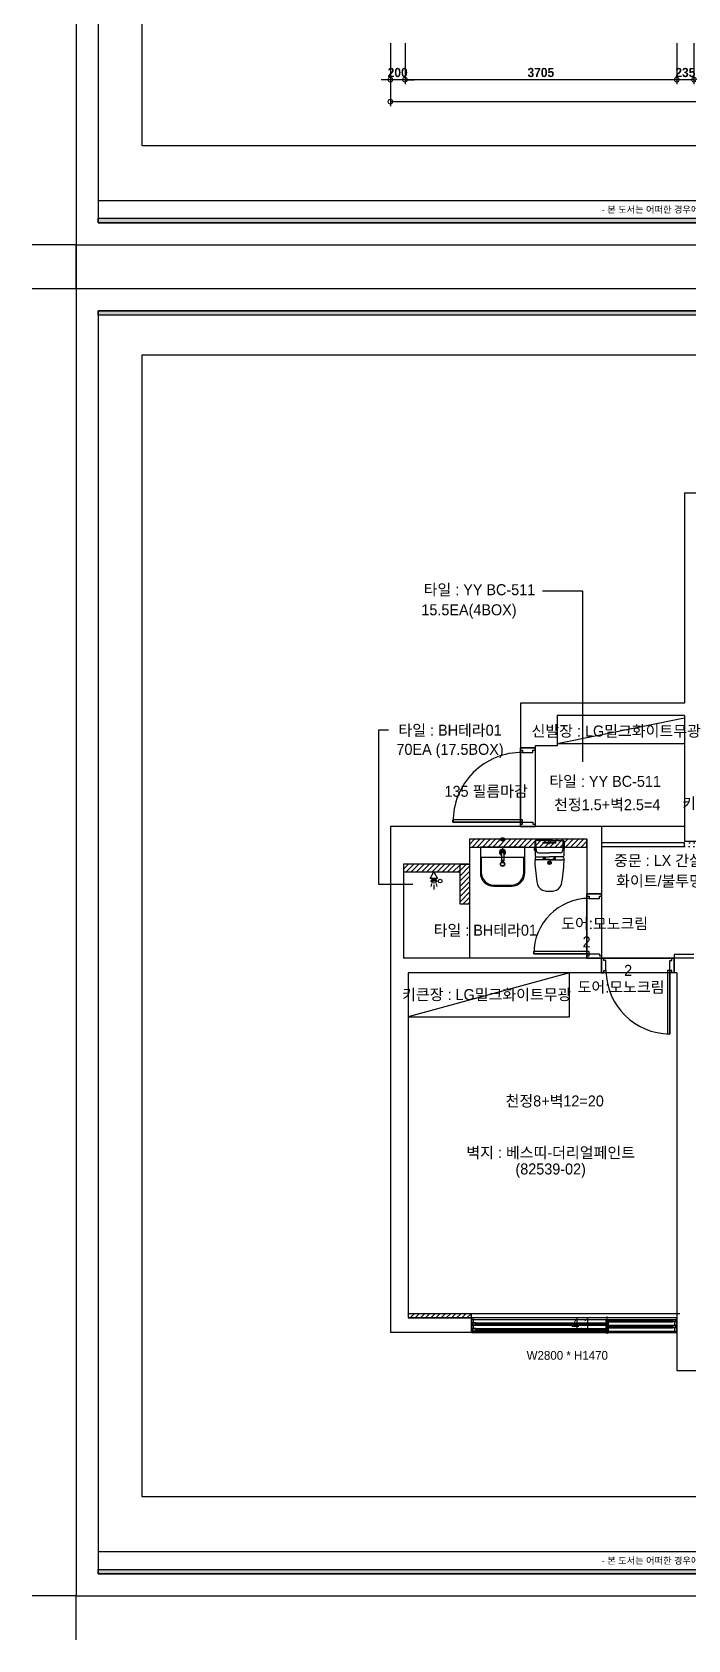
# Model space of a CAD drawing. Header units: inches. Extents: x 4138 to 127072, y -26315 to 43858.
# Drawn here: x 55738 to 64678, y -13466 to 8452 of the extents above; entities that cross this region are included whole.
import ezdxf
from ezdxf.enums import TextEntityAlignment as Align

# ---------------------------------------------------------------- set-up
doc = ezdxf.new("R2010")
doc.units = ezdxf.units.IN
doc.header["$LTSCALE"] = 50
doc.header["$MEASUREMENT"] = 0
doc.linetypes.add('DOT', pattern=[0.25, 0, -0.25])
doc.linetypes.add('HIDDEN', pattern=[0.375, 0.25, -0.125])
for name, color, linetype in [('0-ELC TEXT', 7, 'Continuous'), ('0-LINE', 7, 'Continuous'), ('02-WAL', 2, 'Continuous'), ('03-WAL NEW', 3, 'Continuous'), ('04-WIN', 4, 'Continuous'), ('04_FUR', 6, 'Continuous'), ('06-FUR', 6, 'Continuous'), ('07-DIM', 5, 'Continuous'), ('07-DIM WAL', 5, 'Continuous'), ('3.기호.계단선', 30, 'Continuous'), ('BATH', 4, 'Continuous'), ('CO-BATH', 6, 'Continuous'), ('FIN', 2, 'Continuous'), ('FORM(YOURNAME)-11', 1, 'Continuous'), ('HL', 6, 'HIDDEN'), ('도면층2', 2, 'Continuous'), ('도면층4', 4, 'Continuous'), ('도면층5', 5, 'Continuous'), ('설비', 7, 'Continuous'), ('욕실설비', 3, 'Continuous')]:
    doc.layers.add(name, color=color, linetype=linetype)
doc.styles.add('YOURNAME', font='HY울릉도M.TTF')
doc.styles.add('넥슨고딕', font='')
doc.styles.add('코레일둥고', font='Korail_Round_Gothic_Medium.ttf')
doc.styles.get('넥슨고딕').set_extended_font_data('NEXON Lv1 Gothic Bold', bold=True)
doc.dimstyles.new('50', dxfattribs={"dimscale": 50, "dimtxt": 2.5, "dimasz": 2.5, "dimexe": 1.25, "dimexo": 2, "dimtad": 1, "dimdec": 0, "dimtxsty": '넥슨고딕', "dimblk": 'DOTSMALL', "dimcen": 2.5, "dimclrd": 1, "dimclre": 1, "dimclrt": 2, "dimadec": 0, "dimazin": 0, "dimtfac": 1, "dimtdec": 0, "dimtix": 1, "dimtmove": 0, "dimatfit": 3, "dimldrblk": 'DOTSMALL', "dimfxl": 1.25, "dimarcsym": 0})

# ---------------------------------------------------------------- blocks, each defined once
blk = doc.blocks.new('FORM-PLAN')
at = {"layer": 'FORM(YOURNAME)-11'}
h = blk.add_hatch(color=256, dxfattribs=at)
h.dxf.hatch_style = 1
h.paths.add_polyline_path([(-71444, 55115), (10556, 55115), (10556, 54915), (-71444, 54915)])
h.paths.add_polyline_path([(-71444, -2085), (10556, -2085), (10556, -2285), (-71444, -2285)])
at = {"layer": 'Defpoints', "color": 158}
blk.add_line((1346, -1285), (-71444, -1285), dxfattribs=at)
at = {"layer": 'Defpoints', "color": 1}
for points in [[(-72444, 58115), (-72444, 56115), (-74444, 56115)], [(-72444, -5285), (-72444, -3285), (-74444, -3285)]]:
    blk.add_lwpolyline(points, dxfattribs=at)
at = {"layer": 'Defpoints', "color": 158}
for points in [[(-71444, -2285), (10556, -2285), (10556, 55115), (-71444, 55115)], [(-69444, 53115), (-64, 53115), (-64, 1215), (-69444, 1215)]]:
    blk.add_lwpolyline(points, close=True, dxfattribs=at)
at = {"layer": 'FORM(YOURNAME)-11', "color": 250}
blk.add_lwpolyline([(-72444, -3285), (11556, -3285), (11556, 56115), (-72444, 56115)], close=True, dxfattribs=at)
at = {"layer": 'FORM(YOURNAME)-11'}
for points in [[(-71444, 55115), (10556, 55115), (10556, 54915), (-71444, 54915)], [(-71444, -2085), (10556, -2085), (10556, -2285), (-71444, -2285)]]:
    blk.add_lwpolyline(points, close=True, dxfattribs=at)
at = {"layer": 'FORM(YOURNAME)-11', "color": 1, "style": 'YOURNAME'}
blk.add_text("- 본 도서는 어떠한 경우에도 무단으로 도용할 수 없으며 도용시 '지적재산권' 보호에 관한 법률에 의거, 법적 분쟁이 발생합니다.  또한 본 도서에 관한 모든 저작권은 당사에 있습니다. -", height=300, dxfattribs=at).set_placement((-32990, -1685), align=Align.MIDDLE_CENTER)
at = {"layer": 'FORM(YOURNAME)-11', "color": 3, "style": 'YOURNAME'}
for tag, height, p in [('1', 450, (9905, 18188)), ('2', 450, (9905, 17544)), ('3', 450, (9905, 16257)), ('4', 450, (9905, 14326)), ('5', 515, (9905, 12009)), ('6', 515, (9905, 9757)), ('7', 515, (9905, 7504)), ('8', 515, (9905, 5252)), ('9', 515, (9905, 2999)), ('10', 515, (5655, 811)), ('11', 515, (9905, 747)), ('12', 515, (5655, -1441)), ('13', 515, (9905, -1441))]:
    blk.add_attdef(tag, text='', height=height, dxfattribs=at).set_placement(p, align=Align.MIDDLE_RIGHT)
blk = doc.blocks.new('_DOTSMALL')
at = {"color": 0, "linetype": 'ByBlock', "const_width": 0.5}
blk.add_lwpolyline([(-0.0625, 0, 1), (0.0625, 0, 1)], format="xyb", close=True, dxfattribs=at)
blk = doc.blocks.new('*D60')
at = {"layer": '07-DIM', "color": 1, "lineweight": -2, "transparency": 16777216}
for p, q in [((64527, 8304), (64527, 7741)), ((64762, 8304), (64762, 7741)), ((64527, 7804), (64402, 7804)), ((64762, 7804), (64527, 7804)), ((64762, 7804), (64887, 7804))]:
    blk.add_line(p, q, dxfattribs=at)
at = {"layer": 'Defpoints', "color": 0, "transparency": 16777216}
for p in [(64527, 8404), (64762, 8404), (64527, 7804)]:
    blk.add_point(p, dxfattribs=at)
at = {"layer": '07-DIM', "color": 1, "lineweight": -2, "transparency": 16777216, "xscale": 125, "yscale": 125, "zscale": 125}
blk.add_blockref('_DOTSMALL', (64527, 7804), dxfattribs=at)
at = {"layer": '07-DIM', "color": 1, "lineweight": -2, "transparency": 16777216, "xscale": 125, "yscale": 125, "zscale": 125, "rotation": 180}
blk.add_blockref('_DOTSMALL', (64762, 7804), dxfattribs=at)
at = {"layer": '07-DIM', "color": 2, "transparency": 16777216, "insert": (64644, 7901), "char_height": 125, "attachment_point": 5, "style": '넥슨고딕'}
blk.add_mtext('235', dxfattribs=at)
blk = doc.blocks.new('*D61')
at = {"layer": '07-DIM', "color": 1, "lineweight": -2, "transparency": 16777216}
for p, q in [((60822, 8304), (60822, 7741)), ((64527, 8304), (64527, 7741)), ((64527, 7804), (60822, 7804))]:
    blk.add_line(p, q, dxfattribs=at)
at = {"layer": 'Defpoints', "color": 0, "transparency": 16777216}
for p in [(60822, 8404), (64527, 8404), (60822, 7804)]:
    blk.add_point(p, dxfattribs=at)
at = {"layer": '07-DIM', "color": 1, "lineweight": -2, "transparency": 16777216, "xscale": 125, "yscale": 125, "zscale": 125, "rotation": 180}
blk.add_blockref('_DOTSMALL', (60822, 7804), dxfattribs=at)
at = {"layer": '07-DIM', "color": 1, "lineweight": -2, "transparency": 16777216, "xscale": 125, "yscale": 125, "zscale": 125}
blk.add_blockref('_DOTSMALL', (64527, 7804), dxfattribs=at)
at = {"layer": '07-DIM', "color": 2, "transparency": 16777216, "insert": (62674, 7901), "char_height": 125, "attachment_point": 5, "style": '넥슨고딕'}
blk.add_mtext('3705', dxfattribs=at)
blk = doc.blocks.new('*D62')
at = {"layer": '07-DIM', "color": 1, "lineweight": -2, "transparency": 16777216}
for p, q in [((60622, 8304), (60622, 7741)), ((60822, 8304), (60822, 7741)), ((60622, 7804), (60497, 7804)), ((60822, 7804), (60622, 7804)), ((60822, 7804), (60947, 7804))]:
    blk.add_line(p, q, dxfattribs=at)
at = {"layer": 'Defpoints', "color": 0, "transparency": 16777216}
for p in [(60622, 8404), (60822, 8404), (60622, 7804)]:
    blk.add_point(p, dxfattribs=at)
at = {"layer": '07-DIM', "color": 1, "lineweight": -2, "transparency": 16777216, "xscale": 125, "yscale": 125, "zscale": 125}
blk.add_blockref('_DOTSMALL', (60622, 7804), dxfattribs=at)
at = {"layer": '07-DIM', "color": 1, "lineweight": -2, "transparency": 16777216, "xscale": 125, "yscale": 125, "zscale": 125, "rotation": 180}
blk.add_blockref('_DOTSMALL', (60822, 7804), dxfattribs=at)
at = {"layer": '07-DIM', "color": 2, "transparency": 16777216, "insert": (60722, 7901), "char_height": 125, "attachment_point": 5, "style": '넥슨고딕'}
blk.add_mtext('200', dxfattribs=at)
blk = doc.blocks.new('*D73')
at = {"layer": '07-DIM', "color": 1, "lineweight": -2, "transparency": 16777216}
for p, q in [((60622, 8304), (60622, 7441)), ((74669, 8304), (74669, 7441)), ((74669, 7504), (60622, 7504))]:
    blk.add_line(p, q, dxfattribs=at)
at = {"layer": 'Defpoints', "color": 0, "transparency": 16777216}
for p in [(60622, 8404), (74669, 8404), (60622, 7504)]:
    blk.add_point(p, dxfattribs=at)
at = {"layer": '07-DIM', "color": 1, "lineweight": -2, "transparency": 16777216, "xscale": 125, "yscale": 125, "zscale": 125, "rotation": 180}
blk.add_blockref('_DOTSMALL', (60622, 7504), dxfattribs=at)
at = {"layer": '07-DIM', "color": 1, "lineweight": -2, "transparency": 16777216, "xscale": 125, "yscale": 125, "zscale": 125}
blk.add_blockref('_DOTSMALL', (74669, 7504), dxfattribs=at)
at = {"layer": '07-DIM', "color": 2, "transparency": 16777216, "insert": (67645, 7601), "char_height": 125, "attachment_point": 5, "style": '넥슨고딕'}
blk.add_mtext('14047', dxfattribs=at)
blk = doc.blocks.new('ggggg')
at = {"layer": '3.기호.계단선'}
h = blk.add_hatch(color=8, dxfattribs=at)
h.dxf.hatch_style = 1
edge = h.paths.add_edge_path()
edge.add_arc((66208, 5389), 25, 0, 360)
h = blk.add_hatch(color=8, dxfattribs=at)
h.dxf.hatch_style = 1
edge = h.paths.add_edge_path()
edge.add_arc((66848, 5069), 25, 0, 360)
at = {"color": 8}
blk.add_line((66208, 5284), (66208, 5206), dxfattribs=at)
at = {"layer": '0-LINE', "color": 8}
blk.add_line((68690, 5564), (67558, 5564), dxfattribs=at)
at = {"layer": '02-WAL', "color": 8}
for p, q in [((68690, 10111), (71395, 10111)), ((68690, 10111), (68690, 7244)), ((66452, 7244), (66452, 5564)), ((68690, 7244), (66452, 7244)), ((66952, 7075), (66952, 6665)), ((68690, 7075), (66952, 7075)), ((68690, 7075), (68690, 5364)), ((66652, 6634), (66452, 6634)), ((66652, 6665), (66652, 5564)), ((66952, 6665), (66652, 6665)), ((64678, 5564), (64678, -1336)), ((67558, 5564), (64678, 5564)), ((67558, 5564), (67558, 3569)), ((65758, 5389), (65758, 5049)), ((67358, 5389), (65758, 5389)), ((67358, 5389), (67358, 3769)), ((68690, 5364), (71595, 5364)), ((64858, 5049), (64858, 3769)), ((65758, 5049), (64858, 5049)), ((67558, 4644), (67358, 4644)), ((67558, 3769), (64858, 3769)), ((68818, 3769), (67558, 3769)), ((68548, 3769), (68548, 3569)), ((68583, 3569), (64919, 3569)), ((64919, 3569), (64919, -1136)), ((68583, 3569), (68583, -1854)), ((68583, -1136), (64919, -1136)), ((68583, -1336), (64678, -1336)), ((68583, -1854), (69526, -1854))]:
    blk.add_line(p, q, dxfattribs=at)
at = {"layer": '03-WAL NEW', "color": 8, "linetype": 'Continuous'}
for p, q in [((65758, 5320), (65827, 5389)), ((65793, 5284), (65898, 5389)), ((65863, 5284), (65968, 5389)), ((65934, 5284), (66039, 5389)), ((66005, 5284), (66110, 5389)), ((66076, 5284), (66181, 5389)), ((66146, 5284), (66251, 5389)), ((66217, 5284), (66322, 5389)), ((66288, 5284), (66393, 5389)), ((66358, 5284), (66463, 5389)), ((66429, 5284), (66534, 5389)), ((66500, 5284), (66605, 5389)), ((66570, 5284), (66675, 5389)), ((66641, 5284), (66746, 5389)), ((66712, 5284), (66817, 5389)), ((66783, 5284), (66888, 5389)), ((66853, 5284), (66958, 5389)), ((66924, 5284), (67029, 5389)), ((66995, 5284), (67100, 5389)), ((67065, 5284), (67170, 5389)), ((67136, 5284), (67241, 5389)), ((67207, 5284), (67312, 5389)), ((67278, 5284), (67356, 5362)), ((67348, 5284), (67356, 5292)), ((64858, 4980), (64927, 5049)), ((64893, 4944), (64998, 5049)), ((64963, 4944), (65068, 5049)), ((65034, 4944), (65139, 5049)), ((65105, 4944), (65210, 5049)), ((65176, 4944), (65281, 5049)), ((65246, 4944), (65351, 5049)), ((65317, 4944), (65422, 5049)), ((65388, 4944), (65493, 5049)), ((65458, 4944), (65563, 5049)), ((65529, 4944), (65628, 5043)), ((65628, 5033), (65644, 5049)), ((65628, 4962), (65714, 5049)), ((65600, 4944), (65628, 4972)), ((65628, 4892), (65758, 5022)), ((65628, 4821), (65758, 4951)), ((65628, 4750), (65758, 4880)), ((65628, 4680), (65758, 4810)), ((65628, 4609), (65758, 4739)), ((65628, 4538), (65758, 4668)), ((65664, 4504), (65758, 4598)), ((65735, 4504), (65758, 4527)), ((64919, -1092), (64930, -1081)), ((64946, -1136), (65001, -1081)), ((65016, -1136), (65071, -1081)), ((65087, -1136), (65142, -1081)), ((65158, -1136), (65213, -1081)), ((65228, -1136), (65283, -1081)), ((65299, -1136), (65354, -1081)), ((65370, -1136), (65425, -1081)), ((65441, -1136), (65496, -1081)), ((65511, -1136), (65566, -1081)), ((65582, -1136), (65637, -1081)), ((65653, -1136), (65708, -1081)), ((65723, -1136), (65778, -1081))]:
    blk.add_line(p, q, dxfattribs=at)
at = {"layer": '03-WAL NEW', "color": 8}
for p, q in [((65758, 5389), (65758, 5284)), ((67356, 5389), (65758, 5389)), ((65758, 5284), (67356, 5284)), ((67356, 5284), (67356, 5389)), ((65628, 4504), (65628, 5049)), ((65628, 5049), (65758, 5049)), ((65758, 5049), (65758, 4504)), ((64858, 4944), (65628, 4944)), ((65758, 4504), (65628, 4504)), ((65758, 4504), (65758, 3769)), ((68818, 3819), (68548, 3819)), ((68548, 3819), (68548, 3769)), ((65783, -1081), (64919, -1081)), ((64919, -1081), (64919, -1136)), ((68624, -1081), (65119, -1081)), ((65783, -1136), (65783, -1081)), ((64919, -1136), (65783, -1136))]:
    blk.add_line(p, q, dxfattribs=at)
at = {"layer": '04-WIN', "color": 8}
for p, q in [((65532, 5624), (66482, 5624)), ((66633, 3829), (67388, 3829)), ((68488, 2734), (68488, 3599)), ((65783, -1136), (65783, -1336)), ((65783, -1336), (65783, -1136)), ((68583, -1336), (68583, -1136))]:
    blk.add_line(p, q, dxfattribs=at)
at = {"layer": '04-WIN', "color": 8, "linetype": 'Continuous'}
for p, q in [((65800, -1236), (68553, -1236)), ((65813, -1156), (68565, -1156)), ((65813, -1236), (68565, -1236)), ((65842, -1201), (67615, -1201)), ((65842, -1231), (67615, -1231)), ((65842, -1281), (67615, -1281)), ((65842, -1311), (67615, -1311)), ((67633, -1272), (67633, -1115)), ((67633, -1352), (67633, -1195)), ((67650, -1160), (68524, -1160)), ((67650, -1190), (68524, -1190)), ((67650, -1240), (68524, -1240)), ((67650, -1270), (68524, -1270)), ((65800, -1316), (68553, -1316))]:
    blk.add_line(p, q, dxfattribs=at)
at = {"layer": '04-WIN', "color": 8}
blk.add_lwpolyline([(65783, -1336), (68583, -1336), (68583, -1136), (65783, -1136)], close=True, dxfattribs=at)
at = {"layer": '04-WIN', "color": 8, "linetype": 'Continuous'}
for points in [[(65783, -1227), (65783, -1236), (65800, -1236), (65800, -1197), (65813, -1197), (65813, -1156), (65783, -1156), (65783, -1165)], [(65783, -1307), (65783, -1316), (65800, -1316), (65800, -1277), (65813, -1277), (65813, -1236), (65783, -1236), (65783, -1245)], [(67619, -1214), (65838, -1214), (65838, -1218), (67619, -1218), (67619, -1214), (67619, -1218)], [(67619, -1294), (65838, -1294), (65838, -1298), (67619, -1298), (67619, -1294), (67619, -1298)], [(65842, -1210), (65845, -1211), (65845, -1212), (65846, -1214)], [(65842, -1222), (65845, -1220), (65845, -1219), (65846, -1218)], [(65842, -1290), (65845, -1291), (65845, -1292), (65846, -1294)], [(65842, -1302), (65845, -1300), (65845, -1299), (65846, -1298)], [(67615, -1210), (67612, -1211), (67612, -1212), (67611, -1214)], [(67615, -1222), (67612, -1220), (67612, -1219), (67611, -1218)], [(67615, -1290), (67612, -1291), (67612, -1292), (67611, -1294)], [(67615, -1302), (67612, -1300), (67612, -1299), (67611, -1298)], [(67650, -1170), (67653, -1171), (67653, -1172), (67654, -1173)], [(67650, -1181), (67653, -1180), (67653, -1179), (67654, -1177)], [(67650, -1250), (67653, -1251), (67653, -1252), (67654, -1253)], [(67650, -1261), (67653, -1260), (67653, -1259), (67654, -1257)], [(68524, -1170), (68521, -1171), (68521, -1172), (68520, -1173)], [(68524, -1181), (68521, -1180), (68521, -1179), (68520, -1177)], [(68524, -1250), (68521, -1251), (68521, -1252), (68520, -1253)], [(68524, -1261), (68521, -1260), (68521, -1259), (68520, -1257)], [(68583, -1165), (68583, -1156), (68565, -1156), (68565, -1195), (68553, -1195), (68553, -1236), (68583, -1236), (68583, -1227)], [(68583, -1245), (68583, -1236), (68565, -1236), (68565, -1275), (68553, -1275), (68553, -1316), (68583, -1316), (68583, -1307)]]:
    blk.add_lwpolyline(points, dxfattribs=at)
for points in [[(65842, -1211), (65842, -1201), (65804, -1201), (65804, -1231), (65842, -1231), (65842, -1221), (65836, -1219), (65836, -1213)], [(65842, -1291), (65842, -1281), (65804, -1281), (65804, -1311), (65842, -1311), (65842, -1301), (65836, -1299), (65836, -1293)], [(67650, -1170), (67650, -1160), (67615, -1160), (67615, -1190), (67650, -1190), (67650, -1180), (67645, -1179), (67645, -1172)], [(67615, -1211), (67615, -1201), (67650, -1201), (67650, -1231), (67615, -1231), (67615, -1221), (67621, -1219), (67621, -1213)], [(67650, -1250), (67650, -1240), (67615, -1240), (67615, -1270), (67650, -1270), (67650, -1260), (67645, -1259), (67645, -1252)], [(67615, -1291), (67615, -1281), (67650, -1281), (67650, -1311), (67615, -1311), (67615, -1301), (67621, -1299), (67621, -1293)], [(67647, -1177), (68527, -1177), (68527, -1173), (67647, -1173)], [(67647, -1257), (68527, -1257), (68527, -1253), (67647, -1253)], [(68524, -1170), (68524, -1160), (68562, -1160), (68562, -1190), (68524, -1190), (68524, -1180), (68530, -1179), (68530, -1172)], [(68524, -1250), (68524, -1240), (68562, -1240), (68562, -1270), (68524, -1270), (68524, -1260), (68530, -1259), (68530, -1252)]]:
    blk.add_lwpolyline(points, close=True, dxfattribs=at)
at = {"layer": '04_FUR', "color": 8}
for p, q in [((67119, 3569), (64919, 3569)), ((64919, 3569), (64919, 2969)), ((67119, 3569), (64919, 2969)), ((67119, 2969), (67119, 3569)), ((64919, 2969), (67119, 2969))]:
    blk.add_line(p, q, dxfattribs=at)
at = {"layer": '06-FUR', "color": 8}
for p, q in [((66952, 6694), (68690, 7044)), ((66952, 6694), (68690, 6694)), ((68690, 5339), (67558, 5339)), ((67558, 5339), (67558, 5289)), ((67558, 5289), (68690, 5289)), ((68690, 5289), (68690, 5339))]:
    blk.add_line(p, q, dxfattribs=at)
at = {"layer": '06-FUR', "color": 8, "linetype": 'DOT', "ltscale": 5}
for p, q in [((69822, 5339), (68690, 5339)), ((68690, 5339), (68690, 5289)), ((68690, 5289), (69822, 5289))]:
    blk.add_line(p, q, dxfattribs=at)
at = {"layer": '3.기호.계단선', "color": 8}
for centre in [(66208, 5389), (66848, 5069), (65358, 4819)]:
    blk.add_circle(centre, 25, dxfattribs=at)
at = {"layer": 'BATH', "color": 8}
for p, q in [((65220, 4853), (65273, 4944)), ((65320, 4853), (65220, 4853)), ((65247, 4845), (65225, 4810)), ((65259, 4846), (65244, 4789)), ((65271, 4848), (65271, 4786)), ((65273, 4944), (65320, 4853)), ((65283, 4846), (65298, 4789)), ((65295, 4845), (65317, 4810)), ((65240, 4780), (65230, 4746)), ((65271, 4769), (65271, 4706)), ((65302, 4780), (65312, 4746))]:
    blk.add_line(p, q, dxfattribs=at)
at = {"layer": 'CO-BATH', "color": 8}
for p, q in [((65905, 5284), (65905, 4930)), ((66511, 5284), (65905, 5284)), ((66511, 4930), (66511, 5284)), ((65917, 5140), (65917, 4942)), ((66499, 5140), (65917, 5140)), ((66190, 5098), (66190, 5092)), ((66190, 5098), (66225, 5098)), ((66190, 5092), (66225, 5092)), ((66191, 5104), (66191, 5098)), ((66191, 5104), (66224, 5104)), ((66193, 5212), (66193, 5104)), ((66223, 5212), (66223, 5104)), ((66224, 5104), (66224, 5098)), ((66225, 5098), (66225, 5092)), ((66499, 4942), (66499, 5140)), ((66085, 4750), (66331, 4750)), ((66097, 4762), (66319, 4762))]:
    blk.add_line(p, q, dxfattribs=at)
for radius in [30, 24]:
    blk.add_circle((66208, 5050), radius, dxfattribs=at)
for centre, radius, start, end in [((66208, 5212), 42, 290.9248, 249.0751), ((66208, 5212), 36, 294.6243, 245.3757), ((66208, 5212), 30, 300, 240), ((66208, 5212), 21.6, 313.9829, 226.017), ((66208, 5212), 15, 360, 180), ((66085, 4930), 180, 180, 270), ((66097, 4942), 180, 180, 270), ((66319, 4942), 180, 270, 0), ((66331, 4930), 180, 270, 0)]:
    blk.add_arc(centre, radius, start, end, dxfattribs=at)
at = {"layer": 'FIN', "color": 8}
for p, q in [((66840, 5373), (66675, 5373)), ((66692, 5374), (66679, 5374)), ((66692, 5374), (66704, 5374)), ((66856, 5373), (67020, 5373)), ((66667, 5148), (66848, 5148)), ((66848, 5109), (66668, 5109)), ((66702, 5206), (66848, 5206)), ((66993, 5206), (66848, 5206)), ((67028, 5148), (66848, 5148)), ((66848, 5109), (67027, 5109))]:
    blk.add_line(p, q, dxfattribs=at)
for points in [[(66675, 5373), (66663, 5373, 0.421209), (66648, 5358), (66652, 5163, 0.001659)], [(67020, 5373), (67033, 5373, -0.421209), (67048, 5358), (67043, 5163, -0.001659)], [(66667, 5148, 0.371724), (66653, 5133, 0.003515), (66654, 5102, 0.320541)], [(67028, 5148, -0.371724), (67042, 5133, -0.003515), (67042, 5102, -0.320541)]]:
    blk.add_lwpolyline(points, format="xyb", dxfattribs=at)
for centre, radius, start, end in [((66675, 5357), 16, 90, 179.3116), ((67659, 5345), 1000, 179.3116, 185.9437), ((66679, 5389), 15, 180, 270), ((66704, 5389), 15, 270, 0), ((67020, 5357), 16, 0.6884, 90), ((66036, 5345), 1000, 354.0563, 0.6884), ((66668, 5089), 20, 90, 182.3333), ((68852, 5178), 2206, 182.3333, 190.6081), ((66667, 5163), 15, 181.3651, 270), ((66704, 5246), 40, 185.9437, 267.5129), ((66991, 5246), 40, 272.4871, 354.0563), ((64843, 5178), 2206, 349.3919, 357.6667), ((67027, 5089), 20, 357.6667, 90), ((67028, 5163), 15, 270, 358.6349), ((66803, 4811), 126, 198.2964, 263.4241), ((66848, 5088), 406, 261.6993, 270), ((66848, 5088), 406, 270, 278.3007), ((66892, 4811), 126, 276.5759, 341.7036)]:
    blk.add_arc(centre, radius, start, end, dxfattribs=at)
at = {"layer": 'HL', "color": 8, "linetype": 'Continuous'}
for p, q in [((66643, 5263), (66650, 5263)), ((66761, 5348), (66839, 5348)), ((66761, 5341), (66840, 5341)), ((66824, 5379), (66824, 5389)), ((66824, 5379), (66872, 5379)), ((66841, 5375), (66835, 5379)), ((66836, 5368), (66841, 5375)), ((66842, 5333), (66836, 5368)), ((66836, 5368), (66859, 5368)), ((66841, 5375), (66855, 5375)), ((66842, 5333), (66854, 5333)), ((66854, 5333), (66859, 5368)), ((66855, 5375), (66860, 5379)), ((66859, 5368), (66855, 5375)), ((66855, 5341), (66934, 5341)), ((66856, 5348), (66934, 5348)), ((66872, 5379), (66872, 5389)), ((66639, 5259), (66639, 5247)), ((66643, 5243), (66650, 5243)), ((66848, 5116), (66801, 5116)), ((66848, 5116), (66894, 5116))]:
    blk.add_line(p, q, dxfattribs=at)
for points in [[(66765, 5109), (66765, 5133, -0.414214), (66769, 5137), (66786, 5137, -0.414214), (66790, 5133), (66790, 5117), (66790, 5109)], [(66790, 5117), (66799, 5117, -0.414214), (66801, 5115), (66801, 5109)], [(66906, 5117), (66896, 5117, 0.414214), (66894, 5115), (66894, 5109)], [(66930, 5109), (66930, 5133, 0.414214), (66926, 5137), (66910, 5137, 0.414214), (66906, 5133), (66906, 5117), (66906, 5109)]]:
    blk.add_lwpolyline(points, format="xyb", dxfattribs=at)
for centre in [(66778, 5123), (66918, 5123)]:
    blk.add_circle(centre, 8, dxfattribs=at)
for centre, radius, start, end in [((66643, 5259), 4, 90, 180), ((66761, 5345), 3.5, 90, 270), ((66934, 5345), 3.5, 270, 90), ((66643, 5247), 4, 180, 270)]:
    blk.add_arc(centre, radius, start, end, dxfattribs=at)
at = {"layer": '도면층2', "color": 8}
for p, q in [((66452, 6634), (66652, 6634)), ((66452, 5564), (66652, 5564)), ((67358, 4644), (67558, 4644)), ((67358, 3769), (67558, 3769)), ((67558, 3569), (67558, 3769)), ((68548, 3569), (68548, 3769))]:
    blk.add_line(p, q, dxfattribs=at)
at = {"layer": '도면층4', "color": 8}
for p, q in [((66452, 5564), (66452, 6634)), ((66452, 6634), (66652, 6634)), ((66652, 6634), (66652, 5564)), ((66482, 5654), (65532, 5654)), ((65532, 5624), (65532, 5654)), ((66482, 5624), (65532, 5624)), ((66652, 5564), (66452, 5564)), ((66452, 5564), (66652, 5564)), ((66482, 5624), (66482, 5654)), ((67358, 3769), (67358, 4644)), ((67358, 4644), (67558, 4644)), ((67558, 4644), (67558, 3769)), ((67388, 3859), (66633, 3859)), ((66633, 3829), (66633, 3859)), ((67388, 3829), (66633, 3829)), ((67558, 3769), (67358, 3769)), ((67358, 3769), (67558, 3769)), ((67388, 3829), (67388, 3859)), ((67558, 3769), (68548, 3769)), ((67558, 3569), (67558, 3769)), ((68548, 3769), (68548, 3569)), ((68548, 3569), (68548, 3769)), ((68548, 3569), (67558, 3569)), ((68458, 3599), (68458, 2734)), ((68488, 3599), (68458, 3599)), ((68488, 3599), (68488, 2734)), ((68488, 2734), (68458, 2734))]:
    blk.add_line(p, q, dxfattribs=at)
for points in [[(66452, 6634), (66452, 6604), (66482, 6604), (66482, 6574), (66622, 6574), (66622, 6604), (66652, 6604), (66652, 6634), (66452, 6634)], [(66452, 5564), (66452, 5594), (66482, 5594), (66482, 5624), (66622, 5624), (66622, 5594), (66652, 5594), (66652, 5564), (66452, 5564)], [(67358, 4644), (67358, 4614), (67388, 4614), (67388, 4584), (67528, 4584), (67528, 4614), (67558, 4614), (67558, 4644), (67358, 4644)], [(67358, 3769), (67358, 3799), (67388, 3799), (67388, 3829), (67528, 3829), (67528, 3799), (67558, 3799), (67558, 3769), (67358, 3769)], [(67558, 3569), (67588, 3569), (67588, 3599), (67618, 3599), (67618, 3739), (67588, 3739), (67588, 3769), (67558, 3769), (67558, 3569)], [(68548, 3569), (68518, 3569), (68518, 3599), (68488, 3599), (68488, 3739), (68518, 3739), (68518, 3769), (68548, 3769), (68548, 3569)]]:
    blk.add_lwpolyline(points, dxfattribs=at)
at = {"layer": '도면층5', "color": 8}
for centre, radius, start, end in [((66474, 5633), 941, 89.5065, 180.527), ((67390, 3828), 756, 90.1416, 179.9006), ((68498, 3615), 881, 181.0226, 269.3076)]:
    blk.add_arc(centre, radius, start, end, dxfattribs=at)
at = {"layer": '욕실설비', "color": 8}
for p, q in [((65257, 4857), (65257, 4856)), ((65286, 4859), (65286, 4856))]:
    blk.add_line(p, q, dxfattribs=at)

msp = doc.modelspace()

# ---------------------------------------------------------------- linework, layer by layer
at = {"layer": '설비'}
for points in [[(63246.3, -1495.4), (63246.3, 830.7), (62698.4, 830.7)], [(60927.2, -3169.4), (60467.3, -3169.4), (60467.3, -1060.6), (60595.3, -1060.6)]]:
    msp.add_lwpolyline(points, dxfattribs=at)

# ---------------------------------------------------------------- block references
at = {"layer": '07-DIM WAL', "xscale": 0.3, "yscale": 0.3, "zscale": 0.3}
for p in [(78071.7, 6539.4), (78071.7, -11880.6)]:
    msp.add_blockref('FORM-PLAN', p, dxfattribs=at)
at = {"layer": '07-DIM WAL'}
msp.add_blockref('ggggg', (-4055.8, -7941.3), dxfattribs=at)

# ---------------------------------------------------------------- texts
at = {"color": 10, "style": '코레일둥고'}
for s, p in [('타일 : YY BC-511', (63550.1, -1836.8)), ('천정1.5+벽2.5=4', (63579.1, -2155.4)), ('타일 : BH테라01', (61917, -3866)), ('2', (63298.1, -4026.2)), ('2', (63864.2, -4414.1)), ('천정8+벽12=20', (62862.9, -6194.4)), ('4.1', (63227.1, -9233))]:
    msp.add_text(s, height=150, dxfattribs=at).set_placement(p, align=Align.CENTER)
at = {"layer": '0-ELC TEXT', "style": '코레일둥고'}
msp.add_text('W2800 * H1470', height=120, dxfattribs=at).set_placement((63034.9, -9647.6), align=Align.CENTER)
at = {"layer": '3.기호.계단선', "style": '코레일둥고'}
for s, p in [('신발장 : LG밀크화이트무광', (63701.8, -1151.3)), ('키큰장:LG밀크화이트무광', (65700, -2137.7)), ('중문 : LX 간살10번', (64480.9, -2916.1)), ('화이트/불투명유리', (64480.9, -3196.1)), ('도어:모노크림', (63543.8, -3776.6)), ('키큰장 : LG밀크화이트무광', (61936.6, -4743.9)), ('도어:모노크림', (63767.2, -4641.7)), ('벽지 : 베스띠-더리얼페인트', (62807.9, -6898.5)), ('(82539-02)', (62807.9, -7121.6))]:
    msp.add_text(s, height=150, dxfattribs=at).set_placement(p, align=Align.CENTER)
msp.add_text('135 필름마감', height=150, dxfattribs=at).set_placement((61361.1, -1972.5))
at = {"layer": '설비', "style": '코레일둥고'}
for s, p in [('타일 : YY BC-511', (61836.5, 775.9)), ('15.5EA(4BOX)', (61694.3, 501.8)), ('타일 : BH테라01', (61436.2, -1139.5)), ('70EA (17.5BOX)', (61436.2, -1400.6))]:
    msp.add_text(s, height=150, dxfattribs=at).set_placement(p, align=Align.CENTER)

# ---------------------------------------------------------------- dimensions: what is measured, and where the dimension line sits
at = {"layer": '07-DIM'}
for base, p1, p2, picture, middle in [((60621.9, 7804), (60821.9, 8404), (60621.9, 8404), '*D62', (60721.9, 7900.8)), ((60621.9, 7504), (74668.9, 8404), (60621.9, 8404), '*D73', (67645.4, 7600.8)), ((60821.9, 7804), (64526.9, 8404), (60821.9, 8404), '*D61', (62674.4, 7900.8)), ((64526.9, 7804), (64761.9, 8404), (64526.9, 8404), '*D60', (64644.4, 7900.8))]:
    dim = msp.add_linear_dim(base=base, p1=p1, p2=p2, dimstyle='50', dxfattribs=at)
    dim.commit()
    dim.dimension.update_dxf_attribs({"geometry": picture, "text_midpoint": middle})

doc.saveas('drawing.dxf')
